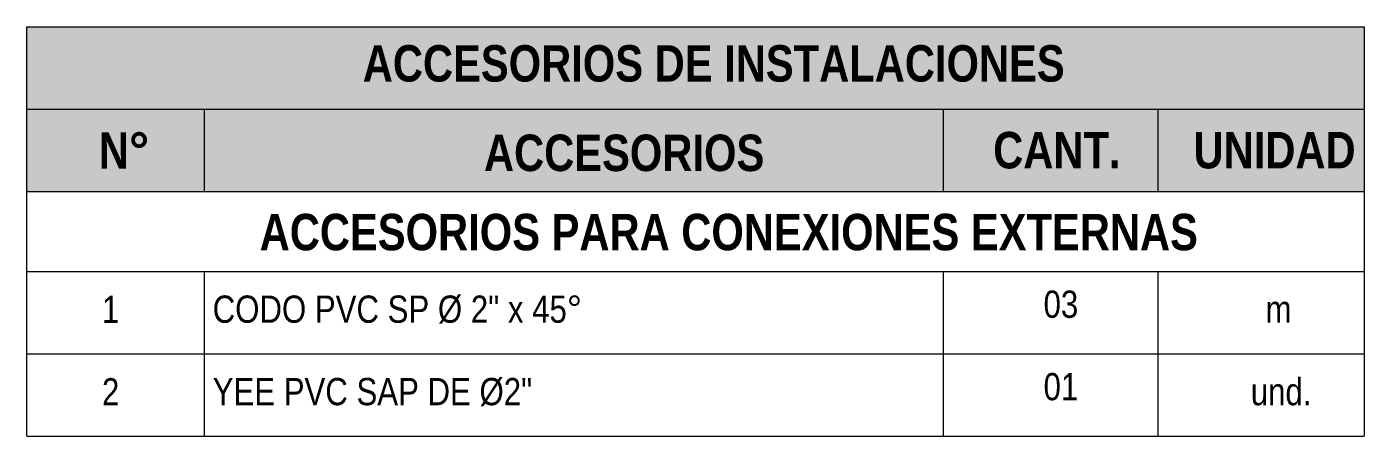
# Model space of a CAD drawing. Header units: metres. Extents: x 0 to 1843, y 1434 to 1492.
# Drawn here: x 1807.473 to 1809.439, y 1482.898 to 1483.499 of the extents above; entities that cross this region are included whole.
import ezdxf

# ---------------------------------------------------------------- set-up
doc = ezdxf.new("R2010")
doc.units = ezdxf.units.M
doc.header["$LTSCALE"] = 0.005
doc.layers.add('-Textos', color=7, linetype='Continuous', lineweight=20)
doc.styles.add('-Arial Narrow', font='ARIALN.TTF')

msp = doc.modelspace()

# ---------------------------------------------------------------- hatches: boundary and pattern name
at = {"layer": '-Textos'}
h = msp.add_hatch(color=144, dxfattribs=at)
h.dxf.hatch_style = 1
h.paths.add_polyline_path([(1809.439, 1483.25696), (1809.439, 1483.49923), (1807.47346, 1483.49923), (1807.47346, 1483.25696)])

# ---------------------------------------------------------------- linework, layer by layer
for p, q in [((1807.47346, 1482.89752), (1807.47346, 1483.49923)), ((1807.47346, 1483.49923), (1809.439, 1483.49923)), ((1809.439, 1483.49923), (1809.439, 1482.89752)), ((1807.47346, 1483.37809), (1809.439, 1483.37809)), ((1807.73455, 1483.25696), (1807.73455, 1483.37809)), ((1808.82031, 1483.37809), (1808.82031, 1483.25696)), ((1809.13567, 1483.37809), (1809.13567, 1483.25696)), ((1807.47346, 1483.25696), (1809.439, 1483.25696)), ((1807.47346, 1483.13979), (1809.439, 1483.13979)), ((1807.73455, 1482.89752), (1807.73455, 1483.13979)), ((1808.82031, 1483.13979), (1808.82031, 1482.89752)), ((1809.13567, 1483.13979), (1809.13567, 1482.89752)), ((1807.47346, 1483.01865), (1809.439, 1483.01865)), ((1807.47346, 1482.89752), (1809.439, 1482.89752))]:
    msp.add_line(p, q, dxfattribs=at)

# ---------------------------------------------------------------- texts
at = {"layer": '-Textos', "style": '-Arial Narrow'}
for s, insert, char_height, width, attachment_point in [('\\pxqc;{\\fArial Narrow|b1|i0|c0|p34;ACCESORIOS DE INSTALACIONES}', (1808.48301, 1483.445), 0.0535, 1.1168011, 5), ('\\pxqc;{\\fArial Narrow|b1|i0|c0|p34;N°}', (1807.61646, 1483.31752), 0.0535, 0.4059128, 5), ('\\pxqc;{\\fArial Narrow|b1|i0|c0|p34;ACCESORIOS}', (1808.35135, 1483.31359), 0.0535, 0.4059128, 5), ('\\pxqc;{\\fArial Narrow|b1|i0|c0|p34;CANT.}', (1808.98729, 1483.31752), 0.0535, 0.4059128, 5), ('\\pxqc;{\\fArial Narrow|b1|i0|c0|p34;UNIDAD}', (1809.30722, 1483.31752), 0.0535, 0.4059128, 5), ('\\pxqc;{\\fArial Narrow|b1|i0|c0|p34;ACCESORIOS PARA CONEXIONES EXTERNAS}', (1808.50516, 1483.19718), 0.0535, 1.552205, 5), ('1', (1807.58403, 1483.104), 0.04, 0.0891667, 1), ('CODO PVC SP {\\A1;Ø 2" x 45°}', (1807.74671, 1483.10427), 0.04, 0.8398193, 1), ('03', (1808.96773, 1483.11154), 0.04, 0.0507466, 1), ('m', (1809.29391, 1483.10427), 0.04, 0.0507466, 1), ('2', (1807.58403, 1482.98287), 0.04, 0.0891667, 1), ('YEE PVC SAP DE {\\A1;Ø2"}', (1807.74671, 1482.98313), 0.04, 0.8398193, 1), ('01', (1808.96773, 1482.99041), 0.04, 0.0507466, 1), ('und.', (1809.27222, 1482.98313), 0.04, 0.0507466, 1)]:
    msp.add_mtext(s, dxfattribs=dict(at, insert=insert, char_height=char_height, width=width, attachment_point=attachment_point))

doc.saveas('drawing.dxf')
